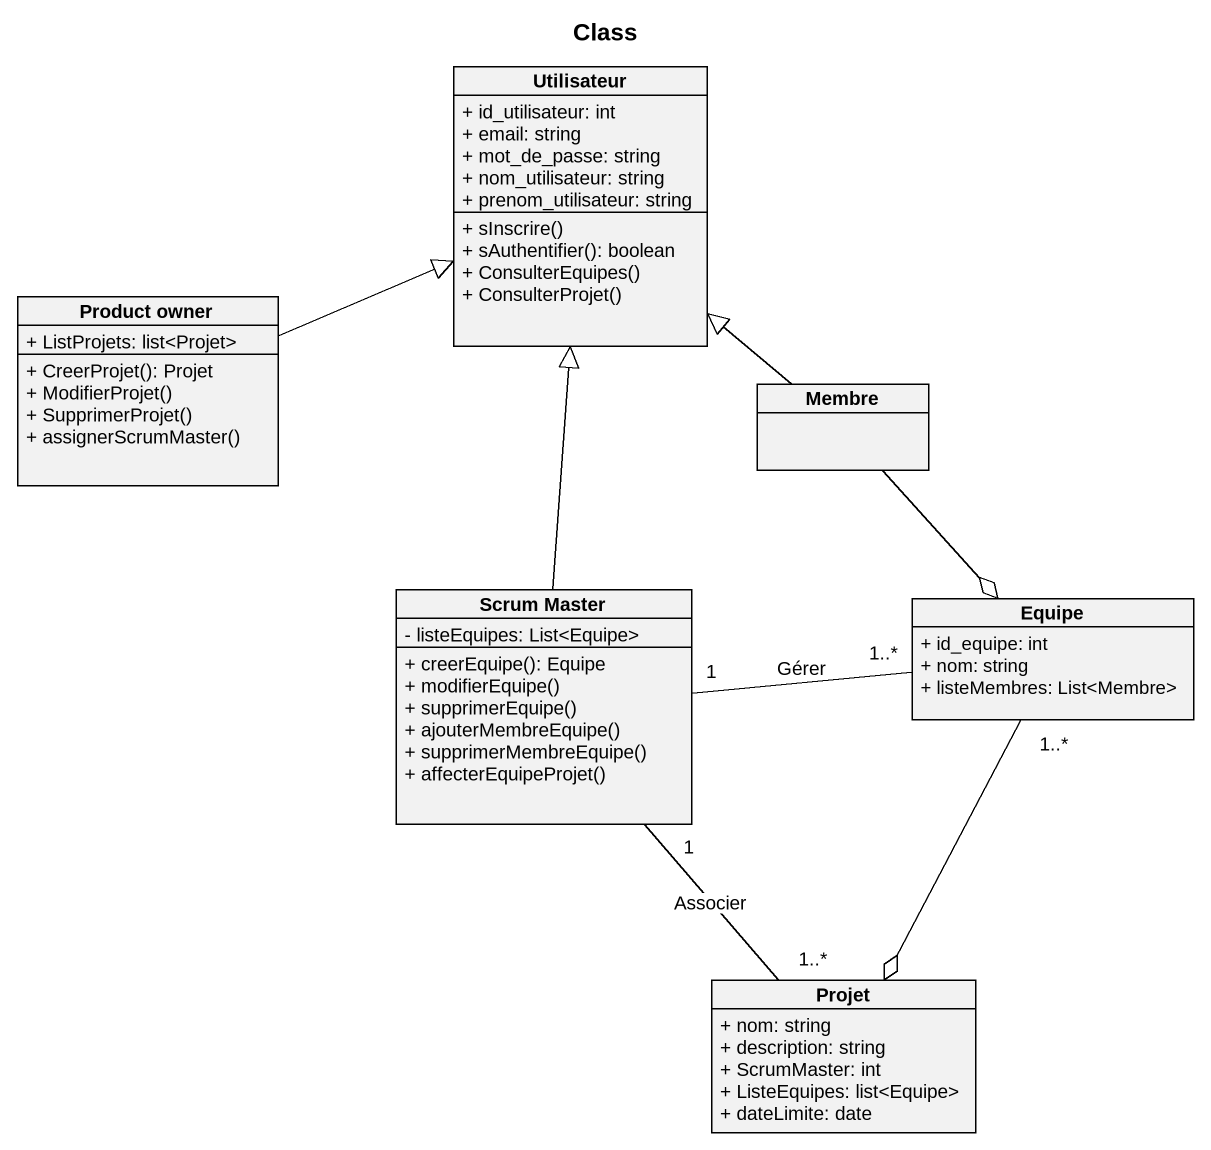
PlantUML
@startuml
title Class
hide circle
hide empty members
skinparam classAttributeIconSize 0
class Utilisateur {
  + id_utilisateur: int
  + email: string
  + mot_de_passe: string
  + nom_utilisateur: string
  + prenom_utilisateur: string
  + sInscrire()
  + sAuthentifier(): boolean
  + ConsulterEquipes()
  + ConsulterProjet()
}
class "Product owner" as Product_owner {
  + ListProjets: list<Projet>
  + CreerProjet(): Projet
  + ModifierProjet()
  + SupprimerProjet()
  + assignerScrumMaster()
}
class Membre
class "Scrum Master" as Scrum_Master {
  - listeEquipes: List<Equipe>
  + creerEquipe(): Equipe
  + modifierEquipe()
  + supprimerEquipe()
  + ajouterMembreEquipe()
  + supprimerMembreEquipe()
  + affecterEquipeProjet()
}
class Equipe {
  + id_equipe: int
  + nom: string
  + listeMembres: List<Membre>
}
class Projet {
  + nom: string
  + description: string
  + ScrumMaster: int
  + ListeEquipes: list<Equipe>
  + dateLimite: date
}
Product_owner -right-|> Utilisateur
Membre -up-|> Utilisateur
Membre --o Equipe
Scrum_Master -up-|> Utilisateur
Scrum_Master "1" -right- "1..*" Equipe : Gérer
Scrum_Master "1" -- "1..*" Projet : Associer
Equipe "1..*" --o Projet
@enduml
